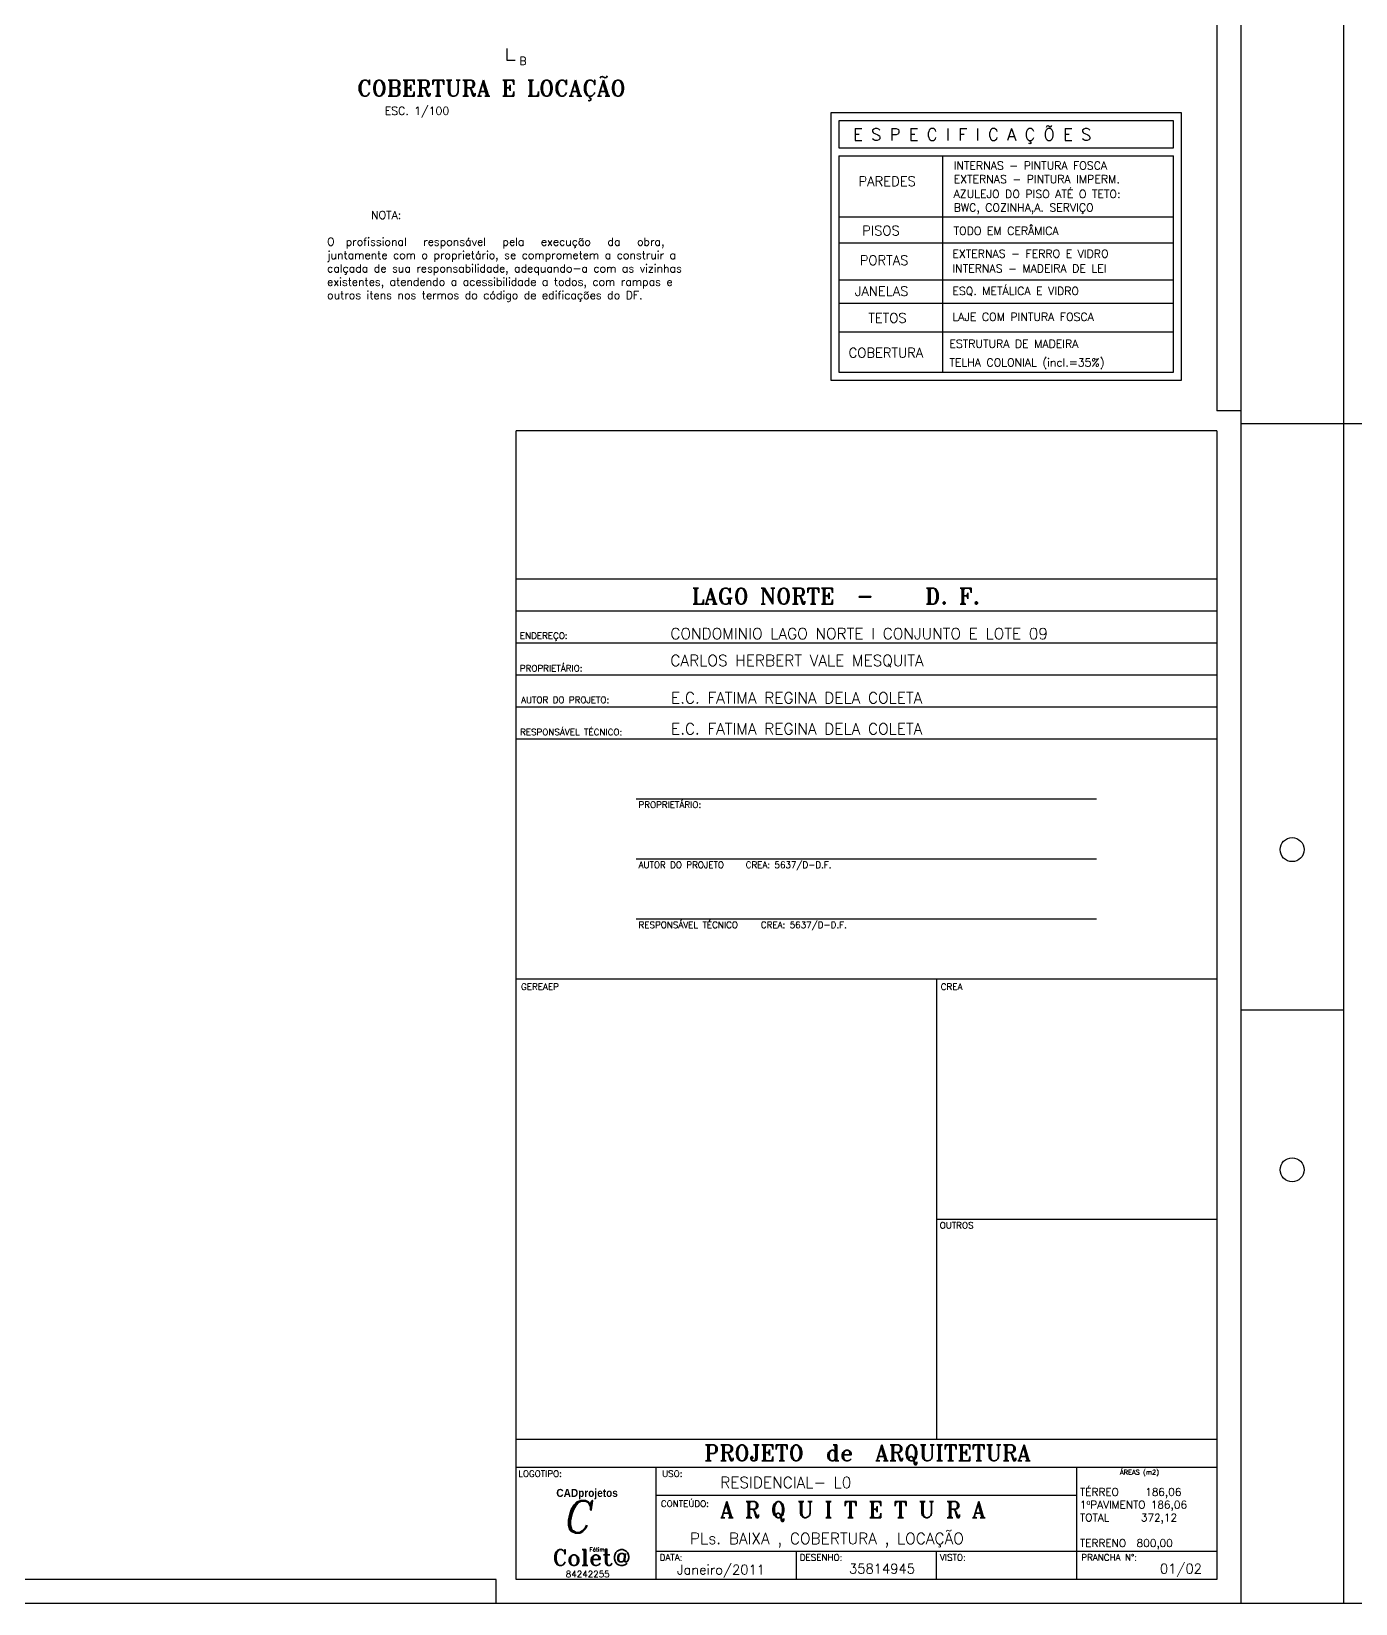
# Model space of a CAD drawing. Extents: x 3.3 to 78.4, y -0.4 to 40.7.
# Drawn here: x 21.33 to 37.87, y -0.35 to 19.29 of the extents above; entities that cross this region are included whole.
import ezdxf

# ---------------------------------------------------------------- set-up
doc = ezdxf.new("R2010")
doc.units = 0
doc.header["$MEASUREMENT"] = 0
doc.linetypes.add('DASHDOTX2', pattern=[2, 1, -0.5, 0, -0.5])
for name, color, linetype in [('5', 5, 'CONTINUOUS'), ('ALVENARIA', 7, 'CONTINUOUS'), ('COR', 130, 'CONTINUOUS'), ('COTAS', 1, 'CONTINUOUS'), ('PORTAS', 2, 'CONTINUOUS'), ('TEXTOS', 3, 'CONTINUOUS')]:
    doc.layers.add(name, color=color, linetype=linetype)
doc.styles.add('ITALICC', font='italicc')
doc.styles.add('R120', font='', dxfattribs={"width": 0.9})
doc.styles.add('R140', font='ROMANT.SHX', dxfattribs={"height": 0.2})
doc.styles.add('ROMANS', font='romans', dxfattribs={"height": 0.1})
doc.styles.add('T20', font='romans.shx', dxfattribs={"height": 0.1})
doc.styles.get('R120').set_extended_font_data('Arial Rounded MT Bold', bold=True)

msp = doc.modelspace()

# ---------------------------------------------------------------- linework, layer by layer
at = {"layer": '5'}
for p, q in [((35.6961, 18.2741), (31.3153, 18.2741)), ((31.3153, 18.2741), (31.3153, 14.9317)), ((35.6961, 14.9317), (35.6961, 18.2741)), ((31.3153, 14.9317), (35.6961, 14.9317))]:
    msp.add_line(p, q, dxfattribs=at)
at = {"layer": 'ALVENARIA'}
for p, q in [((36.1353, 40.3979), (36.1353, 14.549)), ((36.4353, 14.549), (36.1353, 14.549)), ((36.1353, 12.449), (27.3853, 12.449)), ((27.3853, 10.449), (27.3853, 12.449)), ((36.1353, 12.449), (36.1353, 10.449)), ((36.1353, 10.449), (27.3853, 10.449)), ((27.3853, -0.051), (27.3853, 1.699)), ((36.1353, 1.699), (27.3853, 1.699)), ((36.1353, 1.699), (36.1353, -0.051)), ((27.1353, -0.051), (4.8885, -0.051)), ((27.1353, -0.351), (27.1353, -0.051)), ((36.1353, -0.051), (27.3853, -0.051))]:
    msp.add_line(p, q, dxfattribs=at)
at = {"layer": 'ALVENARIA', "linetype": 'DASHDOTX2'}
for p, q in [((27.2703, 40.0779), (27.2703, 18.933)), ((27.2703, 18.933), (27.3729, 18.933))]:
    msp.add_line(p, q, dxfattribs=at)
at = {"layer": 'COTAS'}
for p, q in [((36.4353, 40.6979), (36.4353, -0.351)), ((37.72, 40.1976), (37.72, -0.351)), ((32.7112, 17.735), (32.7112, 15.0317)), ((31.4153, 16.9719), (35.5961, 16.9719)), ((31.4153, 16.6483), (35.5961, 16.6483)), ((31.4153, 16.1859), (35.5961, 16.1859)), ((31.4153, 15.8933), (35.5961, 15.8933)), ((31.4153, 15.5386), (35.5961, 15.5386)), ((36.4353, 14.3928), (36.4353, -0.351)), ((36.4353, 14.3928), (38.02, 14.3928)), ((27.3853, 12.449), (27.3853, 14.299)), ((36.1353, 14.299), (27.3853, 14.299)), ((36.1353, 14.299), (36.1353, 12.449)), ((36.1353, 12.049), (27.3853, 12.049)), ((36.1353, 11.649), (27.3853, 11.649)), ((36.1353, 11.249), (27.3853, 11.249)), ((36.1353, 10.849), (27.3853, 10.849)), ((27.3853, 1.699), (27.3853, 10.449)), ((36.1353, 10.449), (36.1353, 1.699)), ((34.6353, 9.699), (28.8853, 9.699)), ((34.6353, 8.949), (28.8853, 8.949)), ((34.6353, 8.199), (28.8853, 8.199)), ((36.1353, 7.449), (27.3853, 7.449)), ((32.6353, 7.449), (32.6353, 1.699)), ((36.4353, 7.0678), (37.72, 7.0678)), ((36.1353, 4.449), (32.6353, 4.449)), ((36.1353, 1.349), (27.3853, 1.349)), ((29.1353, 0.999), (29.1353, 1.349)), ((34.3853, 1.349), (34.3853, 0.999)), ((29.1353, -0.051), (29.1353, 0.299)), ((30.8853, -0.051), (30.8853, 0.299)), ((32.6353, -0.051), (32.6353, 0.299)), ((36.1353, 0.299), (34.3853, 0.299)), ((34.3853, 0.299), (34.3853, -0.051)), ((36.4353, -0.351), (3.3037, -0.351)), ((78.4353, -0.351), (36.4353, -0.351))]:
    msp.add_line(p, q, dxfattribs=at)
for centre in [(37.0777, 9.0678), (37.0777, 5.0678)]:
    msp.add_circle(centre, 0.15, dxfattribs=at)
at = {"layer": 'PORTAS'}
for p, q in [((31.4153, 17.735), (35.5961, 17.735)), ((31.4153, 17.735), (31.4153, 15.0317)), ((35.5961, 15.0317), (35.5961, 17.735)), ((31.4153, 15.0317), (35.5961, 15.0317)), ((29.1353, 0.299), (29.1353, 0.999)), ((34.3853, 0.999), (29.1353, 0.999)), ((34.3853, 0.999), (34.3853, 0.299)), ((34.3853, 0.299), (29.1353, 0.299))]:
    msp.add_line(p, q, dxfattribs=at)
at = {"layer": 'TEXTOS'}
for p, q in [((35.5961, 18.1741), (31.4153, 18.1741)), ((31.4153, 18.1741), (31.4153, 17.835)), ((35.5961, 17.835), (35.5961, 18.1741)), ((31.4153, 17.835), (35.5961, 17.835))]:
    msp.add_line(p, q, dxfattribs=at)

# ---------------------------------------------------------------- texts
at = {"layer": '5'}
for s, height, style, p in [('E S P E C I F I C A Ç Õ E S', 0.15, 'ROMANS', (31.5941, 17.9275)), ('LAGO NORTE  -   D. F.', 0.2, 'R140', (29.579, 12.1346)), ('CONDOMINIO LAGO NORTE I CONJUNTO E LOTE 09', 0.14, 'ROMANS', (29.3121, 11.6966)), ('CARLOS HERBERT VALE MESQUITA', 0.14, 'ROMANS', (29.3121, 11.3608)), ('E.C. FATIMA REGINA DELA COLETA', 0.14, 'ROMANS', (29.3199, 10.894)), ('E.C. FATIMA REGINA DELA COLETA', 0.14, 'ROMANS', (29.3199, 10.5084)), ('A R Q U I T E T U R A', 0.2, 'R140', (29.9333, 0.722))]:
    msp.add_text(s, height=height, dxfattribs=dict(at, style=style)).set_placement(p)
at = {"layer": 'ALVENARIA', "color": 3, "insert": (25.401, 18.6815), "char_height": 0.2, "attachment_point": 1, "style": 'T20'}
msp.add_mtext('{\\Fromant.shx|c0;\\C5;COBERTURA E LOCAÇÃO\\Fromant.shx|c1;\\P\\H0.5x;\\C2;     ESC. 1/\\Fromant.shx|c0;10\\Fromant.shx|c1;0}', dxfattribs=at)
at = {"layer": 'COR', "style": 'R140'}
msp.add_text('Colet@', height=0.2, dxfattribs=at).set_placement((27.8425, 0.1232))
at = {"layer": 'COTAS'}
for s, height, style, p in [('PROJETO  de  ARQUITETURA', 0.2, 'R140', (29.735, 1.4302)), ('RESIDENCIAL- L0', 0.14, 'R140', (29.9347, 1.0914)), ('C', 0.4, 'ITALICC', (27.9929, 0.5337)), ('PLs. BAIXA , COBERTURA , LOCAÇÃO ', 0.14, 'R140', (29.5568, 0.3928))]:
    msp.add_text(s, height=height, dxfattribs=dict(at, style=style)).set_placement(p)
at = {"layer": 'COTAS', "color": 3}
for s, insert, char_height, attachment_point, style in [('{\\Fromant.shx|c0;\\C5;B\\Fromant.shx|c1;}', (27.5153, 18.9211), 0.1, 6, 'T20'), ('        NOTA:\\P\\PO  profissional   responsável   pela   execução   da   obra,\\Pjuntamente com o proprietário, se comprometem a construir a \\Pcalçada de sua responsabilidade, adequando-a com as vizinhas\\Pexistentes, atendendo a acessibilidade a todos, com rampas e \\Poutros itens nos termos do código de edificações do DF.', (25.0247, 17.0467), 0.1, 1, 'T20'), ('TÉRREO     186,06\\P1ºPAVIMENTO 186,06\\PTOTAL      372,12\\P\\PTERRENO  800,00', (34.4285, 0.3269), 0.0959, 7, 'ROMANS')]:
    msp.add_mtext(s, dxfattribs=dict(at, insert=insert, char_height=char_height, attachment_point=attachment_point, style=style))
at = {"layer": 'PORTAS', "style": 'ROMANS'}
for s, height, p in [('INTERNAS - PINTURA FOSCA', 0.1, (32.8501, 17.5637)), ('EXTERNAS - PINTURA IMPERM.', 0.1, (32.8501, 17.3942)), ('AZULEJO DO PISO ATÉ O TETO:', 0.1, (32.8501, 17.2093)), ('BWC, COZINHA,A. SERVIÇO', 0.1, (32.8501, 17.0397)), ('TODO EM CERÂMICA', 0.1, (32.8501, 16.7487)), ('EXTERNAS - FERRO E VIDRO', 0.1, (32.8346, 16.4633)), ('INTERNAS - MADEIRA DE LEI', 0.1, (32.8346, 16.2784)), ('ESQ. METÁLICA E VIDRO', 0.1, (32.8346, 15.9975)), ('LAJE COM PINTURA FOSCA', 0.1, (32.8346, 15.6747)), ('ESTRUTURA DE MADEIRA', 0.1, (32.7969, 15.3382)), ('TELHA COLONIAL (incl.=35%)', 0.1, (32.7969, 15.1037)), ('ENDEREÇO:', 0.08, (27.4319, 11.7008)), ('PROPRIETÁRIO:', 0.08, (27.4319, 11.2934)), ('AUTOR DO PROJETO:', 0.08, (27.4468, 10.8988)), ('RESPONSÁVEL TÉCNICO:', 0.08, (27.4347, 10.4964)), ('PROPRIETÁRIO:', 0.08, (28.9142, 9.5891)), ('AUTOR DO PROJETO   CREA: 5637/D-D.F.', 0.08, (28.9142, 8.838)), ('RESPONSÁVEL TÉCNICO   CREA: 5637/D-D.F.', 0.08, (28.9142, 8.088)), ('GEREAEP', 0.08, (27.4465, 7.3154)), ('CREA', 0.08, (32.6896, 7.3154)), ('OUTROS', 0.08, (32.6764, 4.3342)), ('LOGOTIPO:', 0.08, (27.4116, 1.2311)), ('USO:', 0.08, (29.2089, 1.2311)), ('ÁREAS (m2)', 0.06, (34.9269, 1.26)), ('CONTEÚDO:', 0.08, (29.1933, 0.8564)), ('Fátima', 0.05, (28.3024, 0.299)), ('DATA:', 0.08, (29.1777, 0.1851)), ('DESENHO:', 0.08, (30.9281, 0.1851)), ('VISTO:', 0.08, (32.6786, 0.1851)), ('PRANCHA N%%D:', 0.08, (34.4446, 0.1851))]:
    msp.add_text(s, height=height, dxfattribs=at).set_placement(p)
at = {"layer": 'PORTAS', "style": 'R120', "width": 0.9}
msp.add_text('CADprojetos', height=0.1, dxfattribs=at).set_placement((27.8876, 0.9813))
at = {"layer": 'TEXTOS', "style": 'ROMANS'}
for s, height, p in [('PAREDES', 0.12, (31.6622, 17.3576)), ('PISOS', 0.12, (31.7084, 16.7415)), ('PORTAS', 0.12, (31.6776, 16.3708)), ('JANELAS', 0.12, (31.6159, 15.9854)), ('TETOS', 0.12, (31.7838, 15.6505)), ('COBERTURA', 0.12, (31.5387, 15.216)), ('84242255', 0.08, (28.0049, -0.0229)), ('Janeiro/2011', 0.12, (29.3933, 0.0126)), ('35814945', 0.12, (31.5435, 0.0248)), ('01/02', 0.12, (35.4269, 0.0248))]:
    msp.add_text(s, height=height, dxfattribs=at).set_placement(p)

doc.saveas('drawing.dxf')
